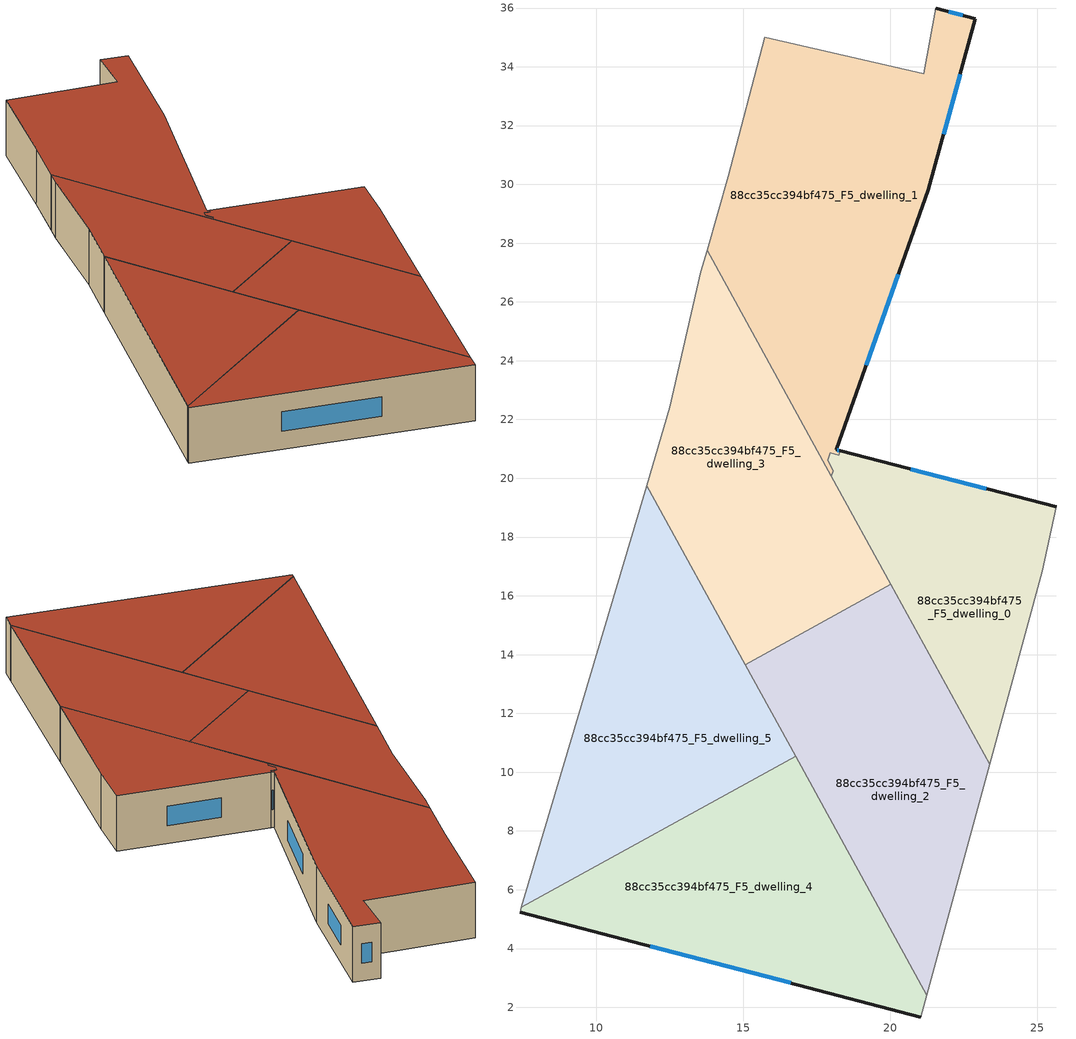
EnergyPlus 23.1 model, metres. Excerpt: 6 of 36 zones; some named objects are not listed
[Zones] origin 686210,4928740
88cc35cc394bf475_F5_dwelling_0
 floor to 88cc35cc394bf475_F4_dwelling_0 (EU_floor_Construction): 25.65,19.03 25.16,16.84 23.38,10.28 17.99,20.07 18.06,20.26 17.86,20.61 17.95,20.87 18.24,20.79 18.29,20.93 z15
 wall outside (EU_wall_Construction): 25.65,19.03 18.29,20.93 z15:18
 wall adiabatic (EU_wall_Construction): 23.38,10.28 25.16,16.84 25.65,19.03 / 17.86,20.61 18.06,20.26 z15:18
 wall to 88cc35cc394bf475_F5_dwelling_1 (EU_wall_Construction): 18.06,20.26 17.99,20.07 / 18.29,20.93 18.24,20.79 17.95,20.87 17.86,20.61 z15:18
 wall to 88cc35cc394bf475_F5_dwelling_2 (EU_wall_Construction): 20.01,16.39 23.38,10.28 z15:18
 wall to 88cc35cc394bf475_F5_dwelling_3 (EU_wall_Construction): 17.99,20.07 20.01,16.39 z15:18
 window (EU_Window_Construction): 23.26,19.65 20.69,20.31 z15.98:17.02
 roof outside (EU_roof_Construction): 23.38,10.28 25.16,16.84 25.65,19.03 18.29,20.93 18.24,20.79 17.95,20.87 17.86,20.61 18.06,20.26 17.99,20.07 z18
88cc35cc394bf475_F5_dwelling_1
 floor to 88cc35cc394bf475_F4_dwelling_1 (EU_floor_Construction): 22.89,35.63 21.29,29.82 18.15,20.97 18.29,20.93 18.24,20.79 17.95,20.87 17.86,20.61 18.06,20.26 17.99,20.07 13.76,27.76 14.48,30.28 15.73,35 21.14,33.76 21.55,36 z15
 wall outside (EU_wall_Construction): 18.29,20.93 18.15,20.97 21.29,29.82 22.89,35.63 21.55,36 z15:18
 wall adiabatic (EU_wall_Construction): 21.55,36 21.14,33.76 15.73,35 14.48,30.28 13.76,27.76 / 18.06,20.26 17.86,20.61 z15:18
 wall to 88cc35cc394bf475_F5_dwelling_3 (EU_wall_Construction): 13.76,27.76 17.99,20.07 z15:18
 window (EU_Window_Construction): 22.45,35.75 21.98,35.88 / 21.81,31.71 22.37,33.74 / 19.17,23.85 20.27,26.94 / 18.25,20.95 18.2,20.96 z15.98:17.02
 roof outside (EU_roof_Construction): 18.29,20.93 18.15,20.97 21.29,29.82 22.89,35.63 21.55,36 21.14,33.76 15.73,35 14.48,30.28 13.76,27.76 17.99,20.07 18.06,20.26 17.86,20.61 17.95,20.87 18.24,20.79 z18
88cc35cc394bf475_F5_dwelling_2
 floor to 88cc35cc394bf475_F4_dwelling_2 (EU_floor_Construction): 20.01,16.39 23.38,10.28 21.24,2.42 15.06,13.66 z15
 wall to 88cc35cc394bf475_F5_dwelling_3 (EU_wall_Construction): 20.01,16.39 15.06,13.66 z15:18
 wall adiabatic (EU_wall_Construction): 21.24,2.42 23.38,10.28 z15:18
 wall to 88cc35cc394bf475_F5_dwelling_4 (EU_wall_Construction): 16.78,10.54 21.24,2.42 z15:18
 wall to 88cc35cc394bf475_F5_dwelling_5 (EU_wall_Construction): 15.06,13.66 16.78,10.54 z15:18
 roof outside (EU_roof_Construction): 21.24,2.42 23.38,10.28 20.01,16.39 15.06,13.66 z18
88cc35cc394bf475_F5_dwelling_3
 floor to 88cc35cc394bf475_F4_dwelling_3 (EU_floor_Construction): 13.76,27.76 20.01,16.39 15.06,13.66 11.71,19.75 12.5,22.41 13.55,27.02 z15
 wall adiabatic (EU_wall_Construction): 13.76,27.76 13.55,27.02 12.5,22.41 11.71,19.75 z15:18
 wall to 88cc35cc394bf475_F5_dwelling_5 (EU_wall_Construction): 11.71,19.75 15.06,13.66 z15:18
 roof outside (EU_roof_Construction): 20.01,16.39 13.76,27.76 13.55,27.02 12.5,22.41 11.71,19.75 15.06,13.66 z18
88cc35cc394bf475_F5_dwelling_4
 floor to 88cc35cc394bf475_F4_dwelling_4 (EU_floor_Construction): 16.78,10.54 21.24,2.42 21.04,1.67 7.4,5.24 7.45,5.41 z15
 wall outside (EU_wall_Construction): 7.4,5.24 21.04,1.67 z15:18
 wall adiabatic (EU_wall_Construction): 21.04,1.67 21.24,2.42 / 7.45,5.41 7.4,5.24 z15:18
 wall to 88cc35cc394bf475_F5_dwelling_5 (EU_wall_Construction): 16.78,10.54 7.45,5.41 z15:18
 window (EU_Window_Construction): 11.83,4.08 16.6,2.83 z15.98:17.02
 roof outside (EU_roof_Construction): 21.04,1.67 21.24,2.42 16.78,10.54 7.45,5.41 7.4,5.24 z18
88cc35cc394bf475_F5_dwelling_5
 floor to 88cc35cc394bf475_F4_dwelling_5 (EU_floor_Construction): 11.71,19.75 16.78,10.54 7.45,5.41 z15
 wall adiabatic (EU_wall_Construction): 11.71,19.75 7.45,5.41 z15:18
 roof outside (EU_roof_Construction): 16.78,10.54 11.71,19.75 7.45,5.41 z18
[Building]
EU S2 Campaign: North Axis=0; Terrain=City; Solar Distribution=FullExterior
[Site:Location]
Bologna: Latitude=44.5; Longitude=11.25; Time Zone=1; Elevation=37
[SizingPeriod:WeatherFileDays]
AnnualSizingPeriod: Begin Month=1; Begin Day of Month=1; End Month=12; End Day of Month=31; Day of Week for Start Day=Monday; Use Weather File Daylight Saving Period=No; Use Weather File Rain and Snow Indicators=No
[MATERIAL]
EU_InternalMass_Material: Roughness=MediumRough; Thickness=0.1; Conductivity=1; Density=1800; Specific Heat=900; Thermal Absorptance=0.9; Solar Absorptance=0.7; Visible Absorptance=0.7
[MATERIAL:NOMASS] Roughness=MediumRough; Thermal Absorptance=0.9; Solar Absorptance=0.7; Visible Absorptance=0.7
Name | Thermal Resistance
EU_wall_NoMass | 0.905828
EU_roof_NoMass | 0.37593
EU_floor_NoMass | 0.67114
[WINDOWMATERIAL:SIMPLEGLAZINGSYSTEM]
EU_Window_SimpleGlazing: UFactor=4.52486; Solar Heat Gain Coefficient=0.85; Visible Transmittance=0.85
[CONSTRUCTION]
EU_wall_Construction: EU_wall_NoMass
EU_roof_Construction: EU_roof_NoMass
EU_floor_Construction: EU_floor_NoMass
EU_Window_Construction: EU_Window_SimpleGlazing
EU_InternalMass_Construction: EU_InternalMass_Material
[ZONE] Type=1; Multiplier=1; Ceiling Height=autocalculate; Floor Area=autocalculate; Part of Total Floor Area=Yes
Name | Volume
88cc35cc394bf475_F5_dwelling_0 | 115.931
88cc35cc394bf475_F5_dwelling_1 | 220.093
88cc35cc394bf475_F5_dwelling_2 | 168.04
88cc35cc394bf475_F5_dwelling_3 | 168.045
88cc35cc394bf475_F5_dwelling_4 | 168.007
88cc35cc394bf475_F5_dwelling_5 | 167.99
[INTERNALMASS] Construction=EU_InternalMass_Construction
Name | Zone or ZoneList | Surface Area
88cc35cc394bf475_F5_dwelling_0_EU_InternalMass | 88cc35cc394bf475_F5_dwelling_0 | 38.6433
88cc35cc394bf475_F5_dwelling_1_EU_InternalMass | 88cc35cc394bf475_F5_dwelling_1 | 73.368
88cc35cc394bf475_F5_dwelling_2_EU_InternalMass | 88cc35cc394bf475_F5_dwelling_2 | 56.0134
88cc35cc394bf475_F5_dwelling_3_EU_InternalMass | 88cc35cc394bf475_F5_dwelling_3 | 56.0147
88cc35cc394bf475_F5_dwelling_4_EU_InternalMass | 88cc35cc394bf475_F5_dwelling_4 | 56.0025
88cc35cc394bf475_F5_dwelling_5_EU_InternalMass | 88cc35cc394bf475_F5_dwelling_5 | 55.9967
[OTHEREQUIPMENT] Fuel Type=Electricity; Design Level Calculation Method=Watts/Area; Power per Zone Floor Area=1; Fraction Latent=0; Fraction Radiant=0; Fraction Lost=0; Carbon Dioxide Generation Rate=0; EndUse Subcategory=EU_Step8_InternalGains
Name | Zone or ZoneList or Space or SpaceList | Schedule
EU_Step8_InternalGain_88cc35cc394bf475_F5_dwelling_0_f000 | 88cc35cc394bf475_F5_dwelling_0 | EU_Step8_GainSchedule_88cc35cc394bf475_F5_dwelling_0_f000
EU_Step8_InternalGain_88cc35cc394bf475_F5_dwelling_1_f000 | 88cc35cc394bf475_F5_dwelling_1 | EU_Step8_GainSchedule_88cc35cc394bf475_F5_dwelling_1_f000
EU_Step8_InternalGain_88cc35cc394bf475_F5_dwelling_2_f000 | 88cc35cc394bf475_F5_dwelling_2 | EU_Step8_GainSchedule_88cc35cc394bf475_F5_dwelling_2_f000
EU_Step8_InternalGain_88cc35cc394bf475_F5_dwelling_3_f000 | 88cc35cc394bf475_F5_dwelling_3 | EU_Step8_GainSchedule_88cc35cc394bf475_F5_dwelling_3_f000
EU_Step8_InternalGain_88cc35cc394bf475_F5_dwelling_4_f000 | 88cc35cc394bf475_F5_dwelling_4 | EU_Step8_GainSchedule_88cc35cc394bf475_F5_dwelling_4_f000
EU_Step8_InternalGain_88cc35cc394bf475_F5_dwelling_5_f000 | 88cc35cc394bf475_F5_dwelling_5 | EU_Step8_GainSchedule_88cc35cc394bf475_F5_dwelling_5_f000
[ZONEVENTILATION:DESIGNFLOWRATE] Schedule=EU_AlwaysOn; Design Flow Rate Calculation Method=AirChanges/Hour; Air Changes per Hour=0.73129; Ventilation Type=Natural; Fan Pressure Rise=0; Fan Total Efficiency=1; Constant Term Coefficient=1; Temperature Term Coefficient=0; Velocity Term Coefficient=0; Velocity Squared Term Coefficient=0; Minimum Indoor Temperature=-100; Maximum Indoor Temperature=100; Delta Temperature=-100; Minimum Outdoor Temperature=-100; Maximum Outdoor Temperature=100; Maximum Wind Speed=40
Name | Zone or ZoneList or Space or SpaceList
EU_ConstantAir_88cc35cc394bf475_F5_dwelling_0 | 88cc35cc394bf475_F5_dwelling_0
EU_ConstantAir_88cc35cc394bf475_F5_dwelling_1 | 88cc35cc394bf475_F5_dwelling_1
EU_ConstantAir_88cc35cc394bf475_F5_dwelling_2 | 88cc35cc394bf475_F5_dwelling_2
EU_ConstantAir_88cc35cc394bf475_F5_dwelling_3 | 88cc35cc394bf475_F5_dwelling_3
EU_ConstantAir_88cc35cc394bf475_F5_dwelling_4 | 88cc35cc394bf475_F5_dwelling_4
EU_ConstantAir_88cc35cc394bf475_F5_dwelling_5 | 88cc35cc394bf475_F5_dwelling_5
[HVACTEMPLATE:ZONE:IDEALLOADSAIRSYSTEM] System Availability Schedule=EU_AlwaysOn; Maximum Heating Supply Air Temperature=50; Minimum Cooling Supply Air Temperature=13; Maximum Heating Supply Air Humidity Ratio=0.0156; Minimum Cooling Supply Air Humidity Ratio=0.0077; Heating Limit=NoLimit; Cooling Limit=NoLimit; Heating Availability Schedule=EU_AlwaysOn; Cooling Availability Schedule=EU_CoolingOff; Dehumidification Control Type=ConstantSensibleHeatRatio; Cooling Sensible Heat Ratio=0.7; Dehumidification Setpoint=60; Humidification Control Type=None; Humidification Setpoint=30; Outdoor Air Method=None; Outdoor Air Flow Rate per Person=0.00944; Outdoor Air Flow Rate per Zone Floor Area=0; Outdoor Air Flow Rate per Zone=0; Demand Controlled Ventilation Type=None; Outdoor Air Economizer Type=NoEconomizer; Heat Recovery Type=None; Sensible Heat Recovery Effectiveness=0.7; Latent Heat Recovery Effectiveness=0.65
Name | Template Thermostat
88cc35cc394bf475_F5_dwelling_0 | EU_HeatOnly_88cc35cc394bf475_F5_dwelling_0
88cc35cc394bf475_F5_dwelling_1 | EU_HeatOnly_88cc35cc394bf475_F5_dwelling_1
88cc35cc394bf475_F5_dwelling_2 | EU_HeatOnly_88cc35cc394bf475_F5_dwelling_2
88cc35cc394bf475_F5_dwelling_3 | EU_HeatOnly_88cc35cc394bf475_F5_dwelling_3
88cc35cc394bf475_F5_dwelling_4 | EU_HeatOnly_88cc35cc394bf475_F5_dwelling_4
88cc35cc394bf475_F5_dwelling_5 | EU_HeatOnly_88cc35cc394bf475_F5_dwelling_5
[SIZING:ZONE] Zone Cooling Design Supply Air Temperature Input Method=SupplyAirTemperature; Zone Cooling Design Supply Air Temperature=13; Zone Heating Design Supply Air Temperature Input Method=SupplyAirTemperature; Zone Heating Design Supply Air Temperature=50; Zone Cooling Design Supply Air Humidity Ratio=0.008; Zone Heating Design Supply Air Humidity Ratio=0.008; Cooling Design Air Flow Method=DesignDay; Cooling Design Air Flow Rate=0; Cooling Minimum Air Flow per Zone Floor Area=0.000762; Cooling Minimum Air Flow=0; Cooling Minimum Air Flow Fraction=0.2; Heating Design Air Flow Method=DesignDay; Heating Design Air Flow Rate=0; Heating Maximum Air Flow per Zone Floor Area=0.002032; Heating Maximum Air Flow=0.141576; Heating Maximum Air Flow Fraction=0.3; Account for Dedicated Outdoor Air System=No; Dedicated Outdoor Air System Control Strategy=NeutralSupplyAir; Dedicated Outdoor Air Low Setpoint Temperature for Design=autosize; Dedicated Outdoor Air High Setpoint Temperature for Design=autosize; Zone Load Sizing Method=Sensible Load Only No Latent Load; Zone Latent Cooling Design Supply Air Humidity Ratio Input Method=HumidityRatioDifference; Zone Cooling Design Supply Air Humidity Ratio Difference=0.005; Zone Latent Heating Design Supply Air Humidity Ratio Input Method=HumidityRatioDifference; Zone Humidification Design Supply Air Humidity Ratio Difference=0.005
88cc35cc394bf475_F5_dwelling_0; 88cc35cc394bf475_F5_dwelling_1; 88cc35cc394bf475_F5_dwelling_2; 88cc35cc394bf475_F5_dwelling_3; 88cc35cc394bf475_F5_dwelling_4; 88cc35cc394bf475_F5_dwelling_5
[SCHEDULE:CONSTANT]
Name | Hourly Value
EU_AlwaysOn | 1
EU_CoolingOff | 0
[SCHEDULE:FILE] Column Number=1; Rows to Skip at Top=0; Number of Hours of Data=8760; Column Separator=Comma; Interpolate to Timestep=No; Minutes per Item=60; Adjust Schedule for Daylight Savings=Yes
Name | File
EU_Step8_GainSchedule_88cc35cc394bf475_F5_dwelling_0_f000 | ../../schedules/88cc35cc394bf475/88cc35cc394bf475_F5_dwelling_0_f000_gain.csv
EU_Step8_GainSchedule_88cc35cc394bf475_F5_dwelling_1_f000 | ../../schedules/88cc35cc394bf475/88cc35cc394bf475_F5_dwelling_1_f000_gain.csv
EU_Step8_GainSchedule_88cc35cc394bf475_F5_dwelling_2_f000 | ../../schedules/88cc35cc394bf475/88cc35cc394bf475_F5_dwelling_2_f000_gain.csv
EU_Step8_GainSchedule_88cc35cc394bf475_F5_dwelling_3_f000 | ../../schedules/88cc35cc394bf475/88cc35cc394bf475_F5_dwelling_3_f000_gain.csv
EU_Step8_GainSchedule_88cc35cc394bf475_F5_dwelling_4_f000 | ../../schedules/88cc35cc394bf475/88cc35cc394bf475_F5_dwelling_4_f000_gain.csv
EU_Step8_GainSchedule_88cc35cc394bf475_F5_dwelling_5_f000 | ../../schedules/88cc35cc394bf475/88cc35cc394bf475_F5_dwelling_5_f000_gain.csv
